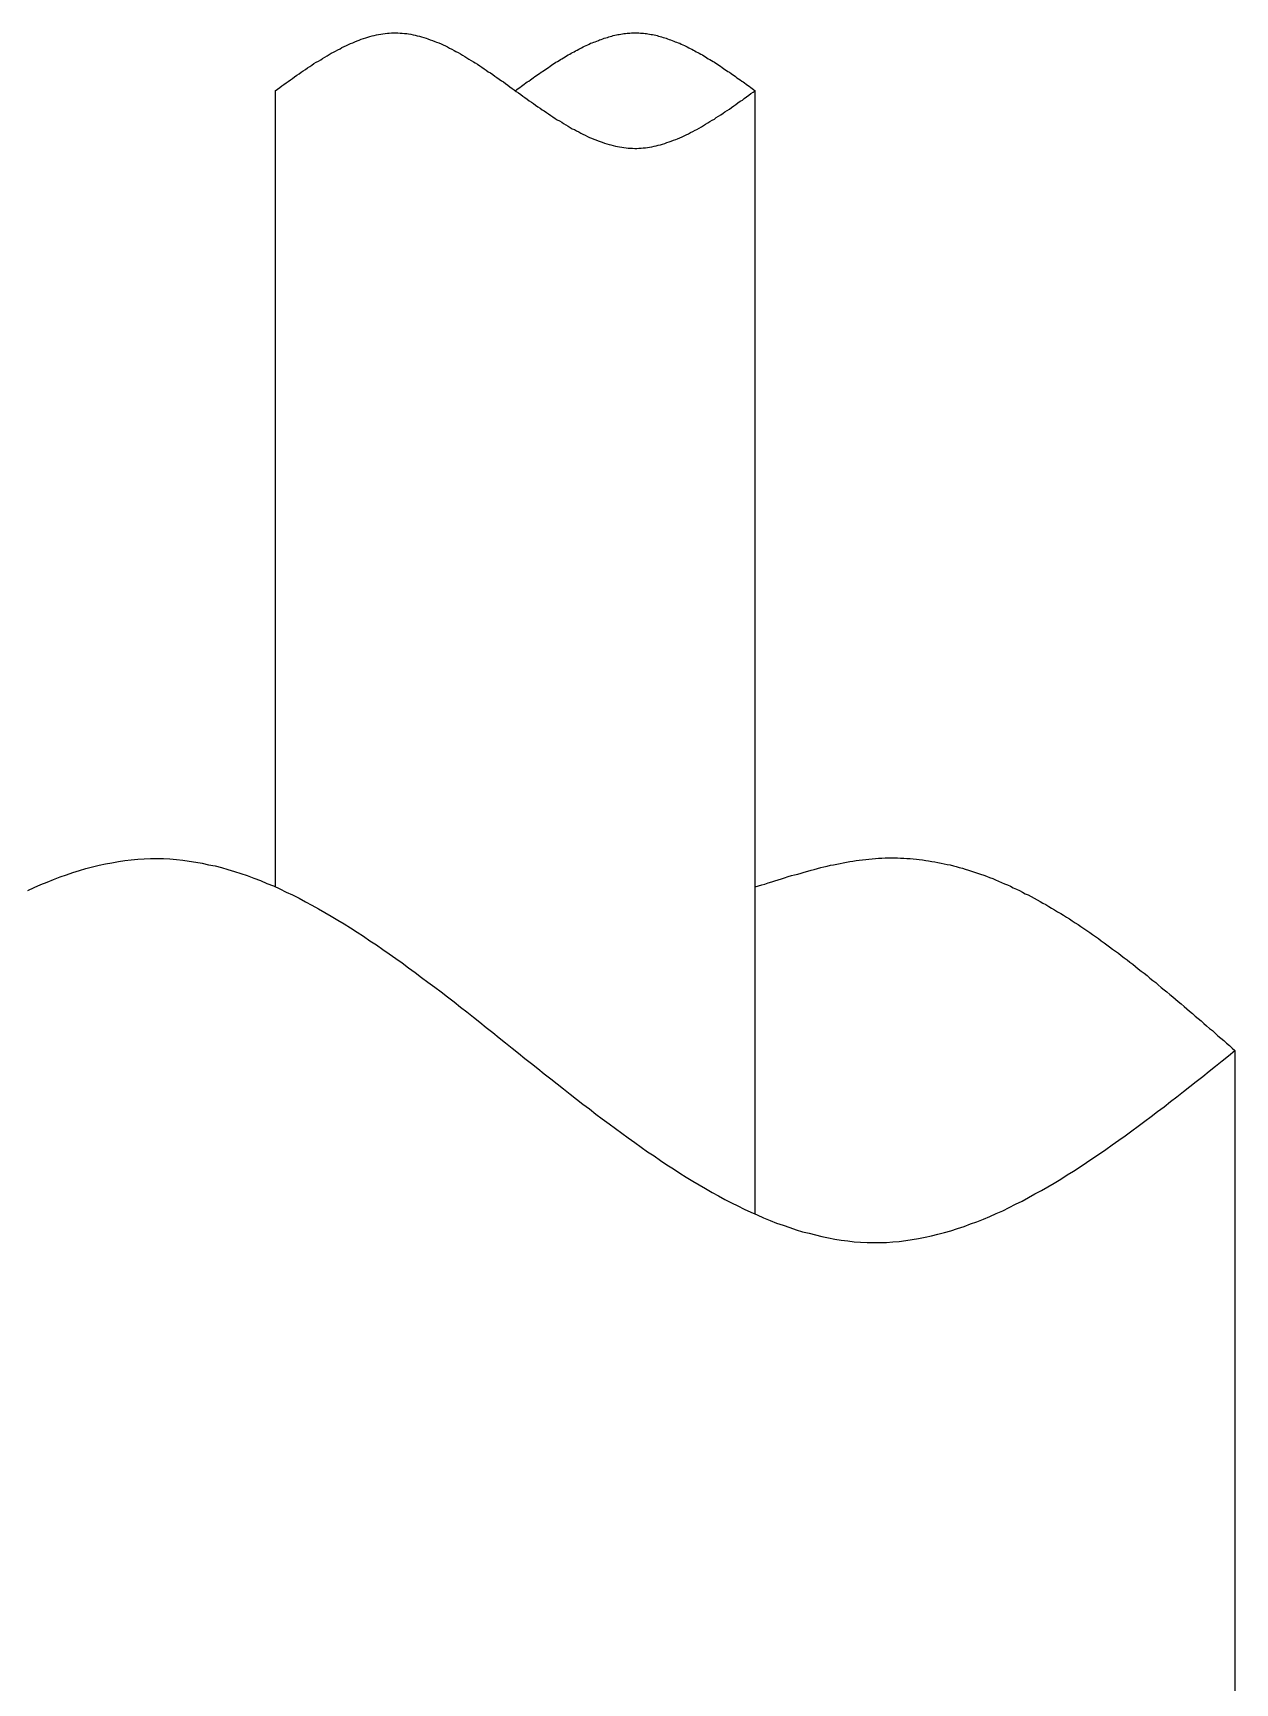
# Model space of a CAD drawing. Extents: x 443 to 1217, y -1921 to -677.
# Drawn here: x 560.11 to 564.17, y -729.96 to -724.38 of the extents above; entities that cross this region are included whole.
import ezdxf

# ---------------------------------------------------------------- set-up
doc = ezdxf.new("R2010")
doc.units = 0
doc.header["$MEASUREMENT"] = 0
doc.layers.add('5', color=7, linetype='CONTINUOUS')

msp = doc.modelspace()

# ---------------------------------------------------------------- linework, layer by layer
at = {"layer": '5', "color": 7}
for p, q in [((561.2317, -724.3997), (561.2383, -724.3976)), ((561.2383, -724.3976), (561.2459, -724.3954)), ((561.2459, -724.3954), (561.2535, -724.3932)), ((561.2535, -724.3932), (561.2601, -724.3921)), ((561.2601, -724.3921), (561.2677, -724.3899)), ((561.2677, -724.3899), (561.2753, -724.3889)), ((561.2753, -724.3889), (561.283, -724.3878)), ((561.283, -724.3878), (561.2895, -724.3867)), ((561.2895, -724.3867), (561.2971, -724.3856)), ((561.2971, -724.3856), (561.3048, -724.3845)), ((561.3048, -724.3845), (561.3113, -724.3845)), ((561.3113, -724.3845), (561.3189, -724.3834)), ((561.3189, -724.3834), (561.3266, -724.3834)), ((561.3266, -724.3834), (561.3331, -724.3834)), ((561.3331, -724.3834), (561.3407, -724.3834)), ((561.3407, -724.3834), (561.3483, -724.3845)), ((561.3483, -724.3845), (561.3549, -724.3845)), ((561.3549, -724.3845), (561.3625, -724.3856)), ((561.3625, -724.3856), (561.3701, -724.3856)), ((561.3701, -724.3856), (561.3767, -724.3867)), ((561.3767, -724.3867), (561.3843, -724.3878)), ((561.3843, -724.3878), (561.3919, -724.3899)), ((561.3919, -724.3899), (561.3985, -724.391)), ((561.3985, -724.391), (561.4061, -724.3932)), ((561.4061, -724.3932), (561.4137, -724.3943)), ((561.4137, -724.3943), (561.4203, -724.3965)), ((561.4203, -724.3965), (561.4279, -724.3987)), ((562.0491, -724.3987), (562.0535, -724.3965)), ((562.0535, -724.3965), (562.0589, -724.3954)), ((562.0589, -724.3954), (562.0644, -724.3943)), ((562.0644, -724.3943), (562.0687, -724.3921)), ((562.0687, -724.3921), (562.0742, -724.391)), ((562.0742, -724.391), (562.0796, -724.3899)), ((562.0796, -724.3899), (562.084, -724.3889)), ((562.084, -724.3889), (562.0894, -724.3889)), ((562.0894, -724.3889), (562.0949, -724.3878)), ((562.0949, -724.3878), (562.1003, -724.3867)), ((562.1003, -724.3867), (562.1047, -724.3856)), ((562.1047, -724.3856), (562.1101, -724.3856)), ((562.1101, -724.3856), (562.1156, -724.3845)), ((562.1156, -724.3845), (562.1199, -724.3845)), ((562.1199, -724.3845), (562.1254, -724.3845)), ((562.1254, -724.3845), (562.1308, -724.3834)), ((562.1308, -724.3834), (562.1352, -724.3834)), ((562.1352, -724.3834), (562.1407, -724.3834)), ((562.1407, -724.3834), (562.1461, -724.3834)), ((562.1461, -724.3834), (562.1505, -724.3834)), ((562.1505, -724.3834), (562.1559, -724.3834)), ((562.1559, -724.3834), (562.1614, -724.3845)), ((562.1614, -724.3845), (562.1657, -724.3845)), ((562.1657, -724.3845), (562.1712, -724.3845)), ((562.1712, -724.3845), (562.1766, -724.3856)), ((562.1766, -724.3856), (562.181, -724.3856)), ((562.181, -724.3856), (562.1864, -724.3867)), ((562.1864, -724.3867), (562.1919, -724.3878)), ((562.1919, -724.3878), (562.1973, -724.3889)), ((562.1973, -724.3889), (562.2017, -724.3889)), ((562.2017, -724.3889), (562.2071, -724.3899)), ((562.2071, -724.3899), (562.2126, -724.391)), ((562.2126, -724.391), (562.2169, -724.3921)), ((562.2169, -724.3921), (562.2224, -724.3943)), ((562.2224, -724.3943), (562.2278, -724.3954)), ((562.2278, -724.3954), (562.2322, -724.3965)), ((562.2322, -724.3965), (562.2376, -724.3987)), ((561.1075, -724.4564), (561.1151, -724.4521)), ((561.1151, -724.4521), (561.1228, -724.4477)), ((561.1228, -724.4477), (561.1293, -724.4444)), ((561.1293, -724.4444), (561.1369, -724.4401)), ((561.1369, -724.4401), (561.1446, -724.4368)), ((561.1446, -724.4368), (561.1511, -724.4324)), ((561.1511, -724.4324), (561.1587, -724.4292)), ((561.1587, -724.4292), (561.1663, -724.4259)), ((561.1663, -724.4259), (561.1729, -724.4226)), ((561.1729, -724.4226), (561.1805, -724.4194)), ((561.1805, -724.4194), (561.1881, -724.4161)), ((561.1881, -724.4161), (561.1947, -724.4128)), ((561.1947, -724.4128), (561.2023, -724.4096)), ((561.2023, -724.4096), (561.2099, -724.4074)), ((561.2099, -724.4074), (561.2165, -724.4041)), ((561.2165, -724.4041), (561.2241, -724.4019)), ((561.2241, -724.4019), (561.2317, -724.3997)), ((561.4279, -724.3987), (561.4355, -724.4008)), ((561.4355, -724.4008), (561.4421, -724.403)), ((561.4421, -724.403), (561.4497, -724.4063)), ((561.4497, -724.4063), (561.4573, -724.4085)), ((561.4573, -724.4085), (561.465, -724.4117)), ((561.465, -724.4117), (561.4715, -724.4139)), ((561.4715, -724.4139), (561.4791, -724.4172)), ((561.4791, -724.4172), (561.4868, -724.4205)), ((561.4868, -724.4205), (561.4933, -724.4237)), ((561.4933, -724.4237), (561.5009, -724.427)), ((561.5009, -724.427), (561.5086, -724.4303)), ((561.5086, -724.4303), (561.5151, -724.4346)), ((561.5151, -724.4346), (561.5227, -724.4379)), ((561.5227, -724.4379), (561.5303, -724.4423)), ((561.5303, -724.4423), (561.5369, -724.4455)), ((561.5369, -724.4455), (561.5445, -724.4499)), ((561.5445, -724.4499), (561.5521, -724.4542)), ((561.9216, -724.4553), (561.926, -724.4521)), ((561.926, -724.4521), (561.9314, -724.4488)), ((561.9314, -724.4488), (561.9369, -724.4466)), ((561.9369, -724.4466), (561.9412, -724.4433)), ((561.9412, -724.4433), (561.9467, -724.4412)), ((561.9467, -724.4412), (561.9521, -724.4379)), ((561.9521, -724.4379), (561.9565, -724.4357)), ((561.9565, -724.4357), (561.9619, -724.4335)), ((561.9619, -724.4335), (561.9674, -724.4303)), ((561.9674, -724.4303), (561.9717, -724.4281)), ((561.9717, -724.4281), (561.9772, -724.4259)), ((561.9772, -724.4259), (561.9826, -724.4237)), ((561.9826, -724.4237), (561.987, -724.4215)), ((561.987, -724.4215), (561.9924, -724.4183)), ((561.9924, -724.4183), (561.9979, -724.4161)), ((561.9979, -724.4161), (562.0033, -724.4139)), ((562.0033, -724.4139), (562.0077, -724.4128)), ((562.0077, -724.4128), (562.0131, -724.4106)), ((562.0131, -724.4106), (562.0186, -724.4085)), ((562.0186, -724.4085), (562.0229, -724.4063)), ((562.0229, -724.4063), (562.0284, -724.4052)), ((562.0284, -724.4052), (562.0338, -724.403)), ((562.0338, -724.403), (562.0382, -724.4008)), ((562.0382, -724.4008), (562.0437, -724.3997)), ((562.0437, -724.3997), (562.0491, -724.3987)), ((562.2376, -724.3987), (562.2431, -724.3997)), ((562.2431, -724.3997), (562.2475, -724.4008)), ((562.2475, -724.4008), (562.2529, -724.403)), ((562.2529, -724.403), (562.2584, -724.4052)), ((562.2584, -724.4052), (562.2627, -724.4063)), ((562.2627, -724.4063), (562.2682, -724.4085)), ((562.2682, -724.4085), (562.2736, -724.4106)), ((562.2736, -724.4106), (562.278, -724.4128)), ((562.278, -724.4128), (562.2834, -724.4139)), ((562.2834, -724.4139), (562.2889, -724.4161)), ((562.2889, -724.4161), (562.2943, -724.4183)), ((562.2943, -724.4183), (562.2987, -724.4215)), ((562.2987, -724.4215), (562.3041, -724.4237)), ((562.3041, -724.4237), (562.3096, -724.4259)), ((562.3096, -724.4259), (562.3139, -724.4281)), ((562.3139, -724.4281), (562.3194, -724.4303)), ((562.3194, -724.4303), (562.3248, -724.4335)), ((562.3248, -724.4335), (562.3292, -724.4357)), ((562.3292, -724.4357), (562.3346, -724.4379)), ((562.3346, -724.4379), (562.3401, -724.4412)), ((562.3401, -724.4412), (562.3444, -724.4433)), ((562.3444, -724.4433), (562.3499, -724.4466)), ((562.3499, -724.4466), (562.3553, -724.4488)), ((562.3553, -724.4488), (562.3597, -724.4521)), ((562.3597, -724.4521), (562.3652, -724.4553)), ((561.0203, -724.5109), (561.0279, -724.5066)), ((561.0279, -724.5066), (561.0345, -724.5011)), ((561.0345, -724.5011), (561.0421, -724.4967)), ((561.0421, -724.4967), (561.0497, -724.4924)), ((561.0497, -724.4924), (561.0563, -724.4869)), ((561.0563, -724.4869), (561.0639, -724.4826)), ((561.0639, -724.4826), (561.0715, -724.4782)), ((561.0715, -724.4782), (561.0792, -724.4739)), ((561.0792, -724.4739), (561.0857, -724.4695)), ((561.0857, -724.4695), (561.0933, -724.4651)), ((561.0933, -724.4651), (561.101, -724.4608)), ((561.101, -724.4608), (561.1075, -724.4564)), ((561.5521, -724.4542), (561.5587, -724.4586)), ((561.5587, -724.4586), (561.5663, -724.463)), ((561.5663, -724.463), (561.5739, -724.4673)), ((561.5739, -724.4673), (561.5805, -724.4717)), ((561.5805, -724.4717), (561.5881, -724.476)), ((561.5881, -724.476), (561.5957, -724.4804)), ((561.5957, -724.4804), (561.6023, -724.4848)), ((561.6023, -724.4848), (561.6099, -724.4891)), ((561.6099, -724.4891), (561.6175, -724.4946)), ((561.6175, -724.4946), (561.6241, -724.4989)), ((561.6241, -724.4989), (561.6317, -724.5044)), ((561.6317, -724.5044), (561.6393, -724.5087)), ((561.6393, -724.5087), (561.6459, -724.5142)), ((561.8344, -724.5098), (561.8399, -724.5066)), ((561.8399, -724.5066), (561.8442, -724.5033)), ((561.8442, -724.5033), (561.8497, -724.5)), ((561.8497, -724.5), (561.8551, -724.4957)), ((561.8551, -724.4957), (561.8595, -724.4924)), ((561.8595, -724.4924), (561.8649, -724.4891)), ((561.8649, -724.4891), (561.8704, -724.4858)), ((561.8704, -724.4858), (561.8747, -724.4826)), ((561.8747, -724.4826), (561.8802, -724.4793)), ((561.8802, -724.4793), (561.8856, -724.476)), ((561.8856, -724.476), (561.89, -724.4728)), ((561.89, -724.4728), (561.8954, -724.4706)), ((561.8954, -724.4706), (561.9009, -724.4673)), ((561.9009, -724.4673), (561.9063, -724.464)), ((561.9063, -724.464), (561.9107, -724.4608)), ((561.9107, -724.4608), (561.9161, -724.4575)), ((561.9161, -724.4575), (561.9216, -724.4553)), ((562.3652, -724.4553), (562.3706, -724.4575)), ((562.3706, -724.4575), (562.375, -724.4608)), ((562.375, -724.4608), (562.3804, -724.464)), ((562.3804, -724.464), (562.3859, -724.4673)), ((562.3859, -724.4673), (562.3902, -724.4706)), ((562.3902, -724.4706), (562.3957, -724.4728)), ((562.3957, -724.4728), (562.4011, -724.476)), ((562.4011, -724.476), (562.4066, -724.4793)), ((562.4066, -724.4793), (562.4109, -724.4826)), ((562.4109, -724.4826), (562.4164, -724.4858)), ((562.4164, -724.4858), (562.4218, -724.4891)), ((562.4218, -724.4891), (562.4262, -724.4924)), ((562.4262, -724.4924), (562.4316, -724.4957)), ((562.4316, -724.4957), (562.4371, -724.5)), ((562.4371, -724.5), (562.4414, -724.5033)), ((562.4414, -724.5033), (562.4469, -724.5066)), ((562.4469, -724.5066), (562.4523, -724.5098)), ((560.9408, -724.5676), (560.9473, -724.5621)), ((560.9473, -724.5621), (560.9549, -724.5578)), ((560.9549, -724.5578), (560.9625, -724.5523)), ((560.9625, -724.5523), (560.9691, -724.5469)), ((560.9691, -724.5469), (560.9767, -724.5414)), ((560.9767, -724.5414), (560.9843, -724.5371)), ((560.9843, -724.5371), (560.9909, -724.5316)), ((560.9909, -724.5316), (560.9985, -724.5262)), ((560.9985, -724.5262), (561.0061, -724.5218)), ((561.0061, -724.5218), (561.0127, -724.5164)), ((561.0127, -724.5164), (561.0203, -724.5109)), ((561.6459, -724.5142), (561.6535, -724.5185)), ((561.6535, -724.5185), (561.6611, -724.524)), ((561.6611, -724.524), (561.6688, -724.5294)), ((561.6688, -724.5294), (561.6753, -724.5338)), ((561.6753, -724.5338), (561.6829, -724.5392)), ((561.6829, -724.5392), (561.6906, -724.5447)), ((561.6906, -724.5447), (561.6971, -724.5491)), ((561.6971, -724.5491), (561.7047, -724.5545)), ((561.7047, -724.5545), (561.7123, -724.56)), ((561.7123, -724.56), (561.7189, -724.5654)), ((561.7189, -724.5654), (561.7265, -724.5709)), ((561.7527, -724.5676), (561.7581, -724.5632)), ((561.7581, -724.5632), (561.7625, -724.56)), ((561.7625, -724.56), (561.7679, -724.5567)), ((561.7679, -724.5567), (561.7734, -724.5523)), ((561.7734, -724.5523), (561.7777, -724.5491)), ((561.7777, -724.5491), (561.7832, -724.5458)), ((561.7832, -724.5458), (561.7886, -724.5414)), ((561.7886, -724.5414), (561.793, -724.5382)), ((561.793, -724.5382), (561.7984, -724.5349)), ((561.7984, -724.5349), (561.8039, -724.5305)), ((561.8039, -724.5305), (561.8093, -724.5273)), ((561.8093, -724.5273), (561.8137, -724.524)), ((561.8137, -724.524), (561.8192, -724.5207)), ((561.8192, -724.5207), (561.8246, -724.5164)), ((561.8246, -724.5164), (561.829, -724.5131)), ((561.829, -724.5131), (561.8344, -724.5098)), ((562.4523, -724.5098), (562.4567, -724.5131)), ((562.4567, -724.5131), (562.4621, -724.5164)), ((562.4621, -724.5164), (562.4676, -724.5207)), ((562.4676, -724.5207), (562.472, -724.524)), ((562.472, -724.524), (562.4774, -724.5273)), ((562.4774, -724.5273), (562.4829, -724.5305)), ((562.4829, -724.5305), (562.4872, -724.5349)), ((562.4872, -724.5349), (562.4927, -724.5382)), ((562.4927, -724.5382), (562.4981, -724.5414)), ((562.4981, -724.5414), (562.5036, -724.5458)), ((562.5036, -724.5458), (562.5079, -724.5491)), ((562.5079, -724.5491), (562.5134, -724.5523)), ((562.5134, -724.5523), (562.5188, -724.5567)), ((562.5188, -724.5567), (562.5232, -724.56)), ((562.5232, -724.56), (562.5286, -724.5632)), ((562.5286, -724.5632), (562.5341, -724.5676)), ((560.9255, -724.5785), (560.9331, -724.573)), ((560.9331, -724.573), (560.9408, -724.5676)), ((561.7265, -724.5709), (561.7341, -724.5752)), ((561.7341, -724.5752), (561.7407, -724.5807)), ((561.7374, -724.5785), (561.7429, -724.5741)), ((561.7407, -724.5807), (561.7483, -724.5861)), ((561.7429, -724.5741), (561.7472, -724.5709)), ((561.7472, -724.5709), (561.7527, -724.5676)), ((561.7483, -724.5861), (561.7559, -724.5916)), ((561.7559, -724.5916), (561.7625, -724.597)), ((561.7625, -724.597), (561.7701, -724.6014)), ((561.7701, -724.6014), (561.7777, -724.6068)), ((561.7777, -724.6068), (561.7843, -724.6123)), ((561.7843, -724.6123), (561.7919, -724.6177)), ((561.7919, -724.6177), (561.7995, -724.6221)), ((562.4839, -724.6253), (562.4905, -724.6199)), ((562.4905, -724.6199), (562.4981, -724.6144)), ((562.4981, -724.6144), (562.5057, -724.6101)), ((562.5057, -724.6101), (562.5123, -724.6046)), ((562.5123, -724.6046), (562.5199, -724.5992)), ((562.5199, -724.5992), (562.5275, -724.5937)), ((562.5275, -724.5937), (562.5341, -724.5883)), ((562.5341, -724.5676), (562.5384, -724.5709)), ((562.5341, -724.5883), (562.5417, -724.5839)), ((562.5384, -724.5709), (562.5439, -724.5741)), ((562.5417, -724.5839), (562.5493, -724.5785)), ((562.5439, -724.5741), (562.5493, -724.5785)), ((561.7995, -724.6221), (561.8061, -724.6275)), ((561.8061, -724.6275), (561.8137, -724.633)), ((561.8137, -724.633), (561.8213, -724.6373)), ((561.8213, -724.6373), (561.8279, -724.6428)), ((561.8279, -724.6428), (561.8355, -724.6471)), ((561.8355, -724.6471), (561.8431, -724.6526)), ((561.8431, -724.6526), (561.8497, -724.6569)), ((561.8497, -724.6569), (561.8573, -724.6624)), ((561.8573, -724.6624), (561.8649, -724.6668)), ((561.8649, -724.6668), (561.8726, -724.6722)), ((561.8726, -724.6722), (561.8791, -724.6766)), ((561.8791, -724.6766), (561.8867, -724.6809)), ((562.4033, -724.6787), (562.4109, -724.6744)), ((562.4109, -724.6744), (562.4175, -724.6689)), ((562.4175, -724.6689), (562.4251, -724.6646)), ((562.4251, -724.6646), (562.4327, -724.6602)), ((562.4327, -724.6602), (562.4404, -724.6548)), ((562.4404, -724.6548), (562.4469, -724.6504)), ((562.4469, -724.6504), (562.4545, -724.645)), ((562.4545, -724.645), (562.4621, -724.6406)), ((562.4621, -724.6406), (562.4687, -724.6352)), ((562.4687, -724.6352), (562.4763, -724.6297)), ((562.4763, -724.6297), (562.4839, -724.6253)), ((561.8867, -724.6809), (561.8944, -724.6853)), ((561.8944, -724.6853), (561.9009, -724.6896)), ((561.9009, -724.6896), (561.9085, -724.694)), ((561.9085, -724.694), (561.9161, -724.6984)), ((561.9161, -724.6984), (561.9227, -724.7027)), ((561.9227, -724.7027), (561.9303, -724.7071)), ((561.9303, -724.7071), (561.9379, -724.7103)), ((561.9379, -724.7103), (561.9445, -724.7147)), ((561.9445, -724.7147), (561.9521, -724.718)), ((561.9521, -724.718), (561.9597, -724.7223)), ((561.9597, -724.7223), (561.9663, -724.7256)), ((561.9663, -724.7256), (561.9739, -724.7289)), ((561.9739, -724.7289), (561.9815, -724.7332)), ((562.3019, -724.7343), (562.3085, -724.7311)), ((562.3085, -724.7311), (562.3161, -724.7278)), ((562.3161, -724.7278), (562.3237, -724.7245)), ((562.3237, -724.7245), (562.3303, -724.7202)), ((562.3303, -724.7202), (562.3379, -724.7169)), ((562.3379, -724.7169), (562.3455, -724.7125)), ((562.3455, -724.7125), (562.3521, -724.7093)), ((562.3521, -724.7093), (562.3597, -724.7049)), ((562.3597, -724.7049), (562.3673, -724.7005)), ((562.3673, -724.7005), (562.3739, -724.6962)), ((562.3739, -724.6962), (562.3815, -724.6918)), ((562.3815, -724.6918), (562.3891, -724.6875)), ((562.3891, -724.6875), (562.3957, -724.6831)), ((562.3957, -724.6831), (562.4033, -724.6787)), ((561.9815, -724.7332), (561.9881, -724.7365)), ((561.9881, -724.7365), (561.9957, -724.7387)), ((561.9957, -724.7387), (562.0033, -724.742)), ((562.0033, -724.742), (562.0099, -724.7452)), ((562.0099, -724.7452), (562.0175, -724.7485)), ((562.0175, -724.7485), (562.0251, -724.7507)), ((562.0251, -724.7507), (562.0317, -724.7529)), ((562.0317, -724.7529), (562.0393, -724.7561)), ((562.0393, -724.7561), (562.0469, -724.7583)), ((562.0469, -724.7583), (562.0546, -724.7605)), ((562.0546, -724.7605), (562.0611, -724.7616)), ((562.0611, -724.7616), (562.0687, -724.7638)), ((562.0687, -724.7638), (562.0764, -724.7659)), ((562.0764, -724.7659), (562.0829, -724.767)), ((562.0829, -724.767), (562.0905, -724.7681)), ((562.0905, -724.7681), (562.0981, -724.7692)), ((562.0981, -724.7692), (562.1047, -724.7703)), ((562.1047, -724.7703), (562.1123, -724.7714)), ((562.1123, -724.7714), (562.1199, -724.7725)), ((562.1199, -724.7725), (562.1265, -724.7725)), ((562.1265, -724.7725), (562.1341, -724.7725)), ((562.1341, -724.7725), (562.1417, -724.7736)), ((562.1417, -724.7736), (562.1483, -724.7736)), ((562.1483, -724.7736), (562.1559, -724.7725)), ((562.1559, -724.7725), (562.1635, -724.7725)), ((562.1635, -724.7725), (562.1701, -724.7714)), ((562.1701, -724.7714), (562.1777, -724.7714)), ((562.1777, -724.7714), (562.1853, -724.7703)), ((562.1853, -724.7703), (562.1919, -724.7692)), ((562.1919, -724.7692), (562.1995, -724.7681)), ((562.1995, -724.7681), (562.2071, -724.7659)), ((562.2071, -724.7659), (562.2137, -724.7648)), ((562.2137, -724.7648), (562.2213, -724.7627)), ((562.2213, -724.7627), (562.2289, -724.7616)), ((562.2289, -724.7616), (562.2355, -724.7594)), ((562.2355, -724.7594), (562.2431, -724.7572)), ((562.2431, -724.7572), (562.2507, -724.7539)), ((562.2507, -724.7539), (562.2584, -724.7518)), ((562.2584, -724.7518), (562.2649, -724.7496)), ((562.2649, -724.7496), (562.2725, -724.7463)), ((562.2725, -724.7463), (562.2801, -724.7441)), ((562.2801, -724.7441), (562.2867, -724.7409)), ((562.2867, -724.7409), (562.2943, -724.7376)), ((562.2943, -724.7376), (562.3019, -724.7343)), ((560.373, -727.1897), (560.3948, -727.1853)), ((560.3948, -727.1853), (560.4165, -727.1821)), ((560.4165, -727.1821), (560.4383, -727.1799)), ((560.4383, -727.1799), (560.4601, -727.1777)), ((560.4601, -727.1777), (560.4819, -727.1766)), ((560.4819, -727.1766), (560.5037, -727.1755)), ((560.5037, -727.1755), (560.5255, -727.1755)), ((560.5255, -727.1755), (560.5473, -727.1755)), ((560.5473, -727.1755), (560.5691, -727.1766)), ((560.5691, -727.1766), (560.5909, -727.1788)), ((560.5909, -727.1788), (560.6127, -727.181)), ((560.6127, -727.181), (560.6345, -727.1843)), ((560.6345, -727.1843), (560.6563, -727.1875)), ((560.6563, -727.1875), (560.6781, -727.1908)), ((562.8469, -727.1897), (562.8578, -727.1875)), ((562.8578, -727.1875), (562.8687, -727.1853)), ((562.8687, -727.1853), (562.8796, -727.1843)), ((562.8796, -727.1843), (562.8905, -727.1821)), ((562.8905, -727.1821), (562.9013, -727.181)), ((562.9013, -727.181), (562.9122, -727.1799)), ((562.9122, -727.1799), (562.9231, -727.1788)), ((562.9231, -727.1788), (562.934, -727.1777)), ((562.934, -727.1777), (562.9449, -727.1766)), ((562.9449, -727.1766), (562.9558, -727.1755)), ((562.9558, -727.1755), (562.9667, -727.1744)), ((562.9667, -727.1744), (562.9776, -727.1744)), ((562.9776, -727.1744), (562.9885, -727.1734)), ((562.9885, -727.1734), (562.9983, -727.1734)), ((562.9983, -727.1734), (563.0092, -727.1734)), ((563.0092, -727.1734), (563.0201, -727.1734)), ((563.0201, -727.1734), (563.031, -727.1734)), ((563.031, -727.1734), (563.0408, -727.1744)), ((563.0408, -727.1744), (563.0517, -727.1744)), ((563.0517, -727.1744), (563.0626, -727.1755)), ((563.0626, -727.1755), (563.0735, -727.1755)), ((563.0735, -727.1755), (563.0833, -727.1766)), ((563.0833, -727.1766), (563.0942, -727.1777)), ((563.0942, -727.1777), (563.1041, -727.1788)), ((563.1041, -727.1788), (563.115, -727.1799)), ((563.115, -727.1799), (563.1259, -727.1821)), ((563.1259, -727.1821), (563.1357, -727.1832)), ((563.1357, -727.1832), (563.1466, -727.1853)), ((563.1466, -727.1853), (563.1564, -727.1864)), ((563.1564, -727.1864), (563.1673, -727.1886)), ((560.1757, -727.2464), (560.1975, -727.2377)), ((560.1975, -727.2377), (560.2193, -727.23)), ((560.2193, -727.23), (560.2411, -727.2224)), ((560.2411, -727.2224), (560.2629, -727.2159)), ((560.2629, -727.2159), (560.2847, -727.2093)), ((560.2847, -727.2093), (560.3076, -727.2039)), ((560.3076, -727.2039), (560.3294, -727.1984)), ((560.3294, -727.1984), (560.3512, -727.193)), ((560.3512, -727.193), (560.373, -727.1897)), ((560.6781, -727.1908), (560.6999, -727.1962)), ((560.6999, -727.1962), (560.7217, -727.2006)), ((560.7217, -727.2006), (560.7435, -727.206)), ((560.7435, -727.206), (560.7653, -727.2126)), ((560.7653, -727.2126), (560.7871, -727.2191)), ((560.7871, -727.2191), (560.8089, -727.2257)), ((560.8089, -727.2257), (560.8307, -727.2333)), ((560.8307, -727.2333), (560.8525, -727.242)), ((560.8525, -727.242), (560.8754, -727.2496)), ((562.6376, -727.2442), (562.6485, -727.2409)), ((562.6485, -727.2409), (562.6605, -727.2366)), ((562.6605, -727.2366), (562.6714, -727.2333)), ((562.6714, -727.2333), (562.6823, -727.23)), ((562.6823, -727.23), (562.6932, -727.2278)), ((562.6932, -727.2278), (562.7041, -727.2246)), ((562.7041, -727.2246), (562.715, -727.2213)), ((562.715, -727.2213), (562.727, -727.218)), ((562.727, -727.218), (562.7379, -727.2148)), ((562.7379, -727.2148), (562.7488, -727.2126)), ((562.7488, -727.2126), (562.7597, -727.2093)), ((562.7597, -727.2093), (562.7706, -727.206)), ((562.7706, -727.206), (562.7815, -727.2039)), ((562.7815, -727.2039), (562.7924, -727.2017)), ((562.7924, -727.2017), (562.8033, -727.1984)), ((562.8033, -727.1984), (562.8142, -727.1962)), ((562.8142, -727.1962), (562.8251, -727.1941)), ((562.8251, -727.1941), (562.836, -727.1919)), ((562.836, -727.1919), (562.8469, -727.1897)), ((563.1673, -727.1886), (563.1782, -727.1908)), ((563.1782, -727.1908), (563.188, -727.193)), ((563.188, -727.193), (563.1989, -727.1952)), ((563.1989, -727.1952), (563.2087, -727.1973)), ((563.2087, -727.1973), (563.2196, -727.2006)), ((563.2196, -727.2006), (563.2294, -727.2028)), ((563.2294, -727.2028), (563.2392, -727.206)), ((563.2392, -727.206), (563.2501, -727.2082)), ((563.2501, -727.2082), (563.2599, -727.2115)), ((563.2599, -727.2115), (563.2708, -727.2148)), ((563.2708, -727.2148), (563.2806, -727.218)), ((563.2806, -727.218), (563.2915, -727.2213)), ((563.2915, -727.2213), (563.3013, -727.2246)), ((563.3013, -727.2246), (563.3111, -727.2278)), ((563.3111, -727.2278), (563.322, -727.2322)), ((563.322, -727.2322), (563.3318, -727.2355)), ((563.3318, -727.2355), (563.3416, -727.2398)), ((563.3416, -727.2398), (563.3525, -727.2431)), ((563.3525, -727.2431), (563.3623, -727.2475)), ((560.0885, -727.2834), (560.1103, -727.2736)), ((560.1103, -727.2736), (560.1321, -727.2638)), ((560.1321, -727.2638), (560.1539, -727.2551)), ((560.1539, -727.2551), (560.1757, -727.2464)), ((560.8754, -727.2496), (560.8972, -727.2595)), ((560.8972, -727.2595), (560.919, -727.2682)), ((560.919, -727.2682), (560.9408, -727.278)), ((560.9408, -727.278), (560.9625, -727.2889)), ((560.9625, -727.2889), (560.9843, -727.2987)), ((560.9843, -727.2987), (561.0061, -727.3096)), ((562.5493, -727.2714), (562.5602, -727.2682)), ((562.5602, -727.2682), (562.5711, -727.2649)), ((562.5711, -727.2649), (562.582, -727.2616)), ((562.582, -727.2616), (562.5929, -727.2573)), ((562.5929, -727.2573), (562.6049, -727.254)), ((562.6049, -727.254), (562.6158, -727.2507)), ((562.6158, -727.2507), (562.6267, -727.2475)), ((562.6267, -727.2475), (562.6376, -727.2442)), ((563.3623, -727.2475), (563.3722, -727.2518)), ((563.3722, -727.2518), (563.382, -727.2562)), ((563.382, -727.2562), (563.3929, -727.2605)), ((563.3929, -727.2605), (563.4027, -727.2649)), ((563.4027, -727.2649), (563.4125, -727.2693)), ((563.4125, -727.2693), (563.4223, -727.2747)), ((563.4223, -727.2747), (563.4332, -727.2791)), ((563.4332, -727.2791), (563.443, -727.2834)), ((563.443, -727.2834), (563.4528, -727.2889)), ((563.4528, -727.2889), (563.4626, -727.2943)), ((563.4626, -727.2943), (563.4724, -727.2987)), ((563.4724, -727.2987), (563.4822, -727.3041)), ((561.0061, -727.3096), (561.0279, -727.3216)), ((561.0279, -727.3216), (561.0497, -727.3336)), ((561.0497, -727.3336), (561.0715, -727.3455)), ((561.0715, -727.3455), (561.0933, -727.3575)), ((563.4822, -727.3041), (563.4931, -727.3096)), ((563.4931, -727.3096), (563.5029, -727.315)), ((563.5029, -727.315), (563.5127, -727.3205)), ((563.5127, -727.3205), (563.5225, -727.3259)), ((563.5225, -727.3259), (563.5324, -727.3314)), ((563.5324, -727.3314), (563.5422, -727.3379)), ((563.5422, -727.3379), (563.552, -727.3434)), ((563.552, -727.3434), (563.5618, -727.3488)), ((563.5618, -727.3488), (563.5716, -727.3554)), ((563.5716, -727.3554), (563.5825, -727.3608)), ((561.0933, -727.3575), (561.1151, -727.3706)), ((561.1151, -727.3706), (561.1369, -727.3837)), ((561.1369, -727.3837), (561.1587, -727.3968)), ((561.1587, -727.3968), (561.1805, -727.4098)), ((561.1805, -727.4098), (561.2023, -727.424)), ((563.5825, -727.3608), (563.5923, -727.3673)), ((563.5923, -727.3673), (563.6021, -727.3739)), ((563.6021, -727.3739), (563.6119, -727.3793)), ((563.6119, -727.3793), (563.6217, -727.3859)), ((563.6217, -727.3859), (563.6315, -727.3924)), ((563.6315, -727.3924), (563.6413, -727.3989)), ((563.6413, -727.3989), (563.6511, -727.4055)), ((563.6511, -727.4055), (563.661, -727.412)), ((561.2023, -727.424), (561.2241, -727.4382)), ((561.2241, -727.4382), (561.2459, -727.4534)), ((561.2459, -727.4534), (561.2677, -727.4676)), ((563.661, -727.412), (563.6708, -727.4186)), ((563.6708, -727.4186), (563.6806, -727.4251)), ((563.6806, -727.4251), (563.6904, -727.4327)), ((563.6904, -727.4327), (563.7002, -727.4393)), ((563.7002, -727.4393), (563.71, -727.4458)), ((563.71, -727.4458), (563.7198, -727.4534)), ((563.7198, -727.4534), (563.7296, -727.46)), ((563.7296, -727.46), (563.7383, -727.4676)), ((561.2677, -727.4676), (561.2895, -727.4829)), ((561.2895, -727.4829), (561.3113, -727.4981)), ((561.3113, -727.4981), (561.3331, -727.5134)), ((561.3331, -727.5134), (561.3549, -727.5286)), ((563.7383, -727.4676), (563.7481, -727.4741)), ((563.7481, -727.4741), (563.758, -727.4818)), ((563.758, -727.4818), (563.7678, -727.4883)), ((563.7678, -727.4883), (563.7776, -727.4959)), ((563.7776, -727.4959), (563.7874, -727.5036)), ((563.7874, -727.5036), (563.7972, -727.5112)), ((563.7972, -727.5112), (563.807, -727.5177)), ((563.807, -727.5177), (563.8168, -727.5254)), ((561.3549, -727.5286), (561.3767, -727.545)), ((561.3767, -727.545), (561.3985, -727.5613)), ((561.3985, -727.5613), (561.4203, -727.5777)), ((561.4203, -727.5777), (561.4421, -727.594)), ((563.8168, -727.5254), (563.8266, -727.533)), ((563.8266, -727.533), (563.8353, -727.5406)), ((563.8353, -727.5406), (563.8451, -727.5483)), ((563.8451, -727.5483), (563.8549, -727.5559)), ((563.8549, -727.5559), (563.8648, -727.5635)), ((563.8648, -727.5635), (563.8746, -727.5711)), ((563.8746, -727.5711), (563.8844, -727.5799)), ((561.4421, -727.594), (561.465, -727.6104)), ((561.465, -727.6104), (561.4868, -727.6267)), ((561.4868, -727.6267), (561.5086, -727.6431)), ((563.8844, -727.5799), (563.8942, -727.5875)), ((563.8942, -727.5875), (563.904, -727.5951)), ((563.904, -727.5951), (563.9127, -727.6027)), ((563.9127, -727.6027), (563.9225, -727.6115)), ((563.9225, -727.6115), (563.9323, -727.6191)), ((563.9323, -727.6191), (563.9421, -727.6267)), ((563.9421, -727.6267), (563.9519, -727.6354)), ((561.5086, -727.6431), (561.5303, -727.6605)), ((561.5303, -727.6605), (561.5521, -727.6779)), ((561.5521, -727.6779), (561.5739, -727.6943)), ((563.9519, -727.6354), (563.9617, -727.6431)), ((563.9617, -727.6431), (563.9705, -727.6507)), ((563.9705, -727.6507), (563.9803, -727.6594)), ((563.9803, -727.6594), (563.9901, -727.667)), ((563.9901, -727.667), (563.9999, -727.6758)), ((563.9999, -727.6758), (564.0097, -727.6834)), ((564.0097, -727.6834), (564.0184, -727.6921)), ((561.5739, -727.6943), (561.5957, -727.7117)), ((561.5957, -727.7117), (561.6175, -727.7292)), ((561.6175, -727.7292), (561.6393, -727.7466)), ((564.0184, -727.6921), (564.0282, -727.6997)), ((564.0282, -727.6997), (564.038, -727.7085)), ((564.038, -727.7085), (564.0478, -727.7161)), ((564.0478, -727.7161), (564.0577, -727.7248)), ((564.0577, -727.7248), (564.0664, -727.7335)), ((564.0664, -727.7335), (564.0762, -727.7412)), ((564.0762, -727.7412), (564.086, -727.7499)), ((561.6393, -727.7466), (561.6611, -727.764)), ((561.6611, -727.764), (561.6829, -727.7815)), ((561.6829, -727.7815), (561.7047, -727.7989)), ((561.7047, -727.7989), (561.7265, -727.8164)), ((564.086, -727.7499), (564.0958, -727.7575)), ((564.0958, -727.7575), (564.1056, -727.7662)), ((564.1056, -727.7662), (564.1143, -727.7749)), ((564.1143, -727.7749), (564.1241, -727.7826)), ((564.1241, -727.7826), (564.1339, -727.7913)), ((564.1339, -727.7913), (564.1437, -727.8)), ((564.1437, -727.8), (564.1536, -727.8076)), ((561.7265, -727.8164), (561.7483, -727.8338)), ((561.7483, -727.8338), (561.7701, -727.8512)), ((561.7701, -727.8512), (561.7919, -727.8687)), ((564.1285, -727.8599), (564.1503, -727.8425)), ((564.1503, -727.8425), (564.1721, -727.8251)), ((564.1536, -727.8076), (564.1623, -727.8164)), ((564.1623, -727.8164), (564.1721, -727.8251)), ((561.7919, -727.8687), (561.8137, -727.8861)), ((561.8137, -727.8861), (561.8355, -727.9035)), ((561.8355, -727.9035), (561.8573, -727.921)), ((564.0413, -727.9297), (564.0631, -727.9123)), ((564.0631, -727.9123), (564.0849, -727.8948)), ((564.0849, -727.8948), (564.1067, -727.8774)), ((564.1067, -727.8774), (564.1285, -727.8599)), ((561.8573, -727.921), (561.8791, -727.9373)), ((561.8791, -727.9373), (561.9009, -727.9548)), ((561.9009, -727.9548), (561.9227, -727.9722)), ((563.9759, -727.9809), (563.9977, -727.9635)), ((563.9977, -727.9635), (564.0195, -727.946)), ((564.0195, -727.946), (564.0413, -727.9297)), ((561.9227, -727.9722), (561.9445, -727.9896)), ((561.9445, -727.9896), (561.9663, -728.006)), ((561.9663, -728.006), (561.9881, -728.0223)), ((561.9881, -728.0223), (562.0099, -728.0398)), ((563.9105, -728.031), (563.9323, -728.0147)), ((563.9323, -728.0147), (563.9541, -727.9973)), ((563.9541, -727.9973), (563.9759, -727.9809)), ((562.0099, -728.0398), (562.0317, -728.0561)), ((562.0317, -728.0561), (562.0546, -728.0725)), ((562.0546, -728.0725), (562.0764, -728.0888)), ((563.8233, -728.0964), (563.8451, -728.0801)), ((563.8451, -728.0801), (563.8669, -728.0637)), ((563.8669, -728.0637), (563.8887, -728.0474)), ((563.8887, -728.0474), (563.9105, -728.031)), ((562.0764, -728.0888), (562.0981, -728.1041)), ((562.0981, -728.1041), (562.1199, -728.1204)), ((562.1199, -728.1204), (562.1417, -728.1357)), ((562.1417, -728.1357), (562.1635, -728.152)), ((563.7569, -728.1433), (563.7787, -728.128)), ((563.7787, -728.128), (563.8005, -728.1128)), ((563.8005, -728.1128), (563.8233, -728.0964)), ((562.1635, -728.152), (562.1853, -728.1673)), ((562.1853, -728.1673), (562.2071, -728.1814)), ((562.2071, -728.1814), (562.2289, -728.1967)), ((563.6697, -728.2032), (563.6915, -728.1891)), ((563.6915, -728.1891), (563.7133, -728.1738)), ((563.7133, -728.1738), (563.7351, -728.1596)), ((563.7351, -728.1596), (563.7569, -728.1433)), ((562.2289, -728.1967), (562.2507, -728.2109)), ((562.2507, -728.2109), (562.2725, -728.225)), ((562.2725, -728.225), (562.2943, -728.2392)), ((562.2943, -728.2392), (562.3161, -728.2534)), ((563.5825, -728.2599), (563.6043, -728.2457)), ((563.6043, -728.2457), (563.6261, -728.2327)), ((563.6261, -728.2327), (563.6479, -728.2185)), ((563.6479, -728.2185), (563.6697, -728.2032)), ((562.3161, -728.2534), (562.3379, -728.2664)), ((562.3379, -728.2664), (562.3597, -728.2795)), ((562.3597, -728.2795), (562.3815, -728.2915)), ((562.3815, -728.2915), (562.4033, -728.3046)), ((563.4953, -728.31), (563.5171, -728.2981)), ((563.5171, -728.2981), (563.5389, -728.2861)), ((563.5389, -728.2861), (563.5607, -728.273)), ((563.5607, -728.273), (563.5825, -728.2599)), ((562.4033, -728.3046), (562.4251, -728.3166)), ((562.4251, -728.3166), (562.4469, -728.3286)), ((562.4469, -728.3286), (562.4687, -728.3395)), ((562.4687, -728.3395), (562.4905, -728.3504)), ((562.4905, -728.3504), (562.5123, -728.3613)), ((563.3863, -728.3667), (563.4081, -728.3558)), ((563.4081, -728.3558), (563.4299, -728.3449)), ((563.4299, -728.3449), (563.4517, -728.334)), ((563.4517, -728.334), (563.4735, -728.322)), ((563.4735, -728.322), (563.4953, -728.31)), ((562.5123, -728.3613), (562.5341, -728.3711)), ((562.5341, -728.3711), (562.5559, -728.3809)), ((562.5559, -728.3809), (562.5777, -728.3907)), ((562.5777, -728.3907), (562.5995, -728.3994)), ((562.5995, -728.3994), (562.6213, -728.4081)), ((562.6213, -728.4081), (562.6441, -728.4158)), ((562.6441, -728.4158), (562.6659, -728.4234)), ((563.2555, -728.4201), (563.2773, -728.4114)), ((563.2773, -728.4114), (563.2991, -728.4038)), ((563.2991, -728.4038), (563.3209, -728.395)), ((563.3209, -728.395), (563.3427, -728.3863)), ((563.3427, -728.3863), (563.3645, -728.3765)), ((563.3645, -728.3765), (563.3863, -728.3667)), ((562.6659, -728.4234), (562.6877, -728.431)), ((562.6877, -728.431), (562.7095, -728.4376)), ((562.7095, -728.4376), (562.7313, -728.443)), ((562.7313, -728.443), (562.7531, -728.4484)), ((562.7531, -728.4484), (562.7749, -728.4539)), ((562.7749, -728.4539), (562.7967, -728.4583)), ((562.7967, -728.4583), (562.8185, -728.4626)), ((562.8185, -728.4626), (562.8403, -728.4659)), ((562.8403, -728.4659), (562.8621, -728.4681)), ((562.8621, -728.4681), (562.8839, -728.4713)), ((562.8839, -728.4713), (562.9057, -728.4724)), ((562.9929, -728.4735), (563.0147, -728.4713)), ((563.0147, -728.4713), (563.0365, -728.4702)), ((563.0365, -728.4702), (563.0583, -728.467)), ((563.0583, -728.467), (563.0801, -728.4637)), ((563.0801, -728.4637), (563.1019, -728.4604)), ((563.1019, -728.4604), (563.1237, -728.4561)), ((563.1237, -728.4561), (563.1455, -728.4517)), ((563.1455, -728.4517), (563.1673, -728.4463)), ((563.1673, -728.4463), (563.1891, -728.4397)), ((563.1891, -728.4397), (563.2109, -728.4343)), ((563.2109, -728.4343), (563.2337, -728.4267)), ((563.2337, -728.4267), (563.2555, -728.4201)), ((562.9057, -728.4724), (562.9275, -728.4735)), ((562.9275, -728.4735), (562.9493, -728.4735)), ((562.9493, -728.4735), (562.9711, -728.4735)), ((562.9711, -728.4735), (562.9929, -728.4735))]:
    msp.add_line(p, q, dxfattribs=at)
at = {"layer": '5', "linetype": 'Continuous'}
for p, q in [((560.9258, -727.2717), (560.9258, -724.5783)), ((562.549, -728.3779), (562.549, -724.5783)), ((564.1722, -732.3044), (564.1722, -727.8248))]:
    msp.add_line(p, q, dxfattribs=at)

doc.saveas('drawing.dxf')
